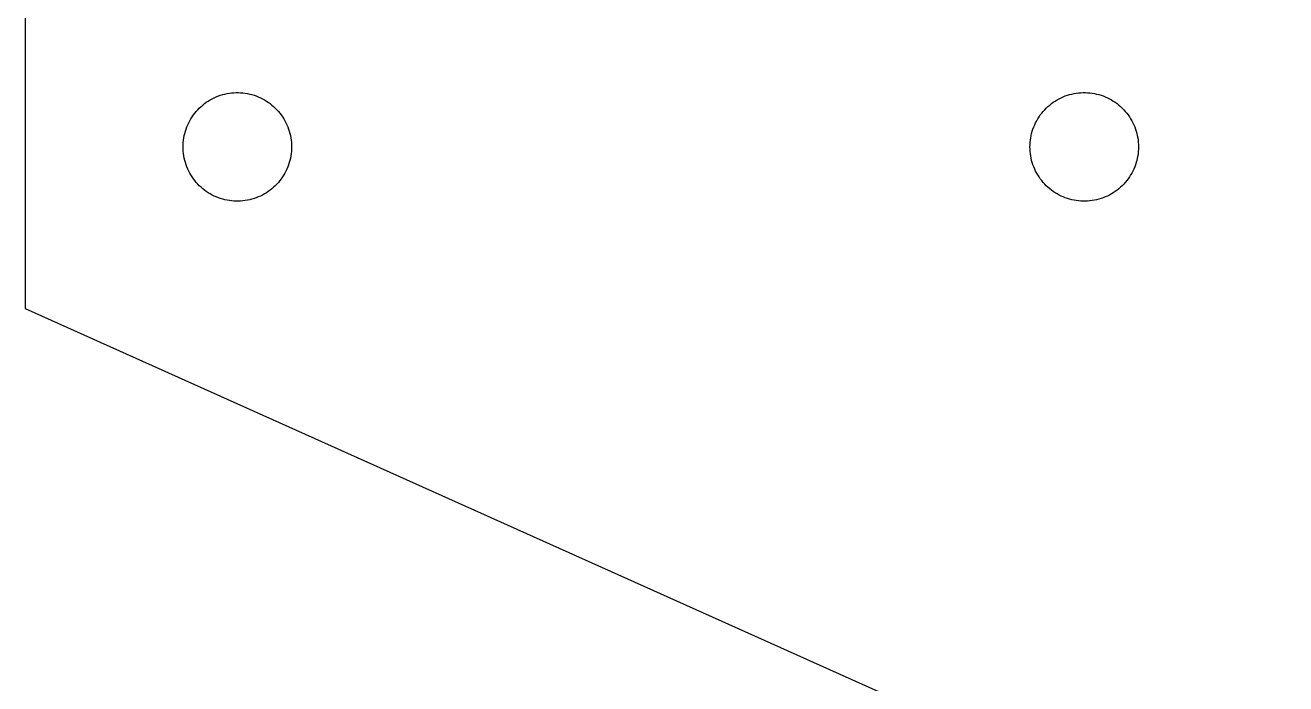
# Model space of a CAD drawing. Header units: metres. Extents: x -7.5 to 7.5, y -4.4 to 4.4.
# Drawn here: x -7.5 to -5.625, y -2.058 to -1.079 of the extents above; entities that cross this region are included whole.
import ezdxf

# ---------------------------------------------------------------- set-up
doc = ezdxf.new("R2010")
doc.units = ezdxf.units.M

msp = doc.modelspace()

# ---------------------------------------------------------------- linework, layer by layer
for p, q in [((-7.5005, 1.5), (-7.5005, -1.5)), ((-7.2067, -1.1821), (-7.2035, -1.1813)), ((-7.2035, -1.1813), (-7.2001, -1.1806)), ((-7.2001, -1.1806), (-7.1968, -1.18)), ((-7.1968, -1.18), (-7.1935, -1.1796)), ((-7.1935, -1.1796), (-7.1901, -1.1793)), ((-7.1901, -1.1793), (-7.1867, -1.1791)), ((-7.1867, -1.1791), (-7.1833, -1.1791)), ((-7.1833, -1.1791), (-7.18, -1.1793)), ((-7.18, -1.1793), (-7.1766, -1.1796)), ((-7.1766, -1.1796), (-7.1733, -1.18)), ((-7.1733, -1.18), (-7.1699, -1.1806)), ((-7.1699, -1.1806), (-7.1666, -1.1813)), ((-7.1666, -1.1813), (-7.1633, -1.1821)), ((-5.9469, -1.1821), (-5.9436, -1.1813)), ((-5.9436, -1.1813), (-5.9403, -1.1806)), ((-5.9403, -1.1806), (-5.937, -1.18)), ((-5.937, -1.18), (-5.9336, -1.1796)), ((-5.9336, -1.1796), (-5.9303, -1.1793)), ((-5.9303, -1.1793), (-5.9269, -1.1791)), ((-5.9269, -1.1791), (-5.9235, -1.1791)), ((-5.9235, -1.1791), (-5.9201, -1.1793)), ((-5.9201, -1.1793), (-5.9168, -1.1796)), ((-5.9168, -1.1796), (-5.9134, -1.18)), ((-5.9134, -1.18), (-5.9101, -1.1806)), ((-5.9101, -1.1806), (-5.9067, -1.1813)), ((-5.9067, -1.1813), (-5.9035, -1.1821)), ((-7.2415, -1.2022), (-7.239, -1.1999)), ((-7.239, -1.1999), (-7.2365, -1.1977)), ((-7.2365, -1.1977), (-7.2338, -1.1955)), ((-7.2338, -1.1955), (-7.2311, -1.1936)), ((-7.2311, -1.1936), (-7.2283, -1.1917)), ((-7.2283, -1.1917), (-7.2254, -1.1899)), ((-7.2254, -1.1899), (-7.2224, -1.1883)), ((-7.2224, -1.1883), (-7.2194, -1.1868)), ((-7.2194, -1.1868), (-7.2163, -1.1854)), ((-7.2163, -1.1854), (-7.2132, -1.1842)), ((-7.2132, -1.1842), (-7.21, -1.1831)), ((-7.21, -1.1831), (-7.2067, -1.1821)), ((-7.1633, -1.1821), (-7.1601, -1.1831)), ((-7.1601, -1.1831), (-7.1569, -1.1842)), ((-7.1569, -1.1842), (-7.1538, -1.1854)), ((-7.1538, -1.1854), (-7.1507, -1.1868)), ((-7.1507, -1.1868), (-7.1476, -1.1883)), ((-7.1476, -1.1883), (-7.1447, -1.1899)), ((-7.1447, -1.1899), (-7.1418, -1.1917)), ((-7.1418, -1.1917), (-7.139, -1.1936)), ((-7.139, -1.1936), (-7.1362, -1.1955)), ((-7.1362, -1.1955), (-7.1336, -1.1977)), ((-7.1336, -1.1977), (-7.131, -1.1999)), ((-7.131, -1.1999), (-7.1286, -1.2022)), ((-5.9817, -1.2022), (-5.9792, -1.1999)), ((-5.9792, -1.1999), (-5.9766, -1.1977)), ((-5.9766, -1.1977), (-5.974, -1.1955)), ((-5.974, -1.1955), (-5.9713, -1.1936)), ((-5.9713, -1.1936), (-5.9684, -1.1917)), ((-5.9684, -1.1917), (-5.9656, -1.1899)), ((-5.9656, -1.1899), (-5.9626, -1.1883)), ((-5.9626, -1.1883), (-5.9596, -1.1868)), ((-5.9596, -1.1868), (-5.9565, -1.1854)), ((-5.9565, -1.1854), (-5.9533, -1.1842)), ((-5.9533, -1.1842), (-5.9501, -1.1831)), ((-5.9501, -1.1831), (-5.9469, -1.1821)), ((-5.9035, -1.1821), (-5.9002, -1.1831)), ((-5.9002, -1.1831), (-5.8971, -1.1842)), ((-5.8971, -1.1842), (-5.8939, -1.1854)), ((-5.8939, -1.1854), (-5.8908, -1.1868)), ((-5.8908, -1.1868), (-5.8878, -1.1883)), ((-5.8878, -1.1883), (-5.8848, -1.1899)), ((-5.8848, -1.1899), (-5.8819, -1.1917)), ((-5.8819, -1.1917), (-5.8791, -1.1936)), ((-5.8791, -1.1936), (-5.8764, -1.1955)), ((-5.8764, -1.1955), (-5.8738, -1.1977)), ((-5.8738, -1.1977), (-5.8712, -1.1999)), ((-5.8712, -1.1999), (-5.8687, -1.2022)), ((-7.2557, -1.2209), (-7.2541, -1.218)), ((-7.2541, -1.218), (-7.2523, -1.2152)), ((-7.2523, -1.2152), (-7.2503, -1.2124)), ((-7.2503, -1.2124), (-7.2483, -1.2097)), ((-7.2483, -1.2097), (-7.2461, -1.2071)), ((-7.2461, -1.2071), (-7.2439, -1.2046)), ((-7.2439, -1.2046), (-7.2415, -1.2022)), ((-7.1286, -1.2022), (-7.1262, -1.2046)), ((-7.1262, -1.2046), (-7.1239, -1.2071)), ((-7.1239, -1.2071), (-7.1218, -1.2097)), ((-7.1218, -1.2097), (-7.1197, -1.2124)), ((-7.1197, -1.2124), (-7.1178, -1.2152)), ((-7.1178, -1.2152), (-7.116, -1.218)), ((-7.116, -1.218), (-7.1143, -1.2209)), ((-5.9959, -1.2209), (-5.9942, -1.218)), ((-5.9942, -1.218), (-5.9924, -1.2152)), ((-5.9924, -1.2152), (-5.9905, -1.2124)), ((-5.9905, -1.2124), (-5.9884, -1.2097)), ((-5.9884, -1.2097), (-5.9863, -1.2071)), ((-5.9863, -1.2071), (-5.984, -1.2046)), ((-5.984, -1.2046), (-5.9817, -1.2022)), ((-5.8687, -1.2022), (-5.8663, -1.2046)), ((-5.8663, -1.2046), (-5.8641, -1.2071)), ((-5.8641, -1.2071), (-5.8619, -1.2097)), ((-5.8619, -1.2097), (-5.8599, -1.2124)), ((-5.8599, -1.2124), (-5.858, -1.2152)), ((-5.858, -1.2152), (-5.8562, -1.218)), ((-5.8562, -1.218), (-5.8545, -1.2209)), ((-7.2632, -1.2398), (-7.2623, -1.2365)), ((-7.2623, -1.2365), (-7.2613, -1.2333)), ((-7.2613, -1.2333), (-7.2601, -1.2301)), ((-7.2601, -1.2301), (-7.2588, -1.227)), ((-7.2588, -1.227), (-7.2573, -1.224)), ((-7.2573, -1.224), (-7.2557, -1.2209)), ((-7.1143, -1.2209), (-7.1128, -1.224)), ((-7.1128, -1.224), (-7.1113, -1.227)), ((-7.1113, -1.227), (-7.11, -1.2301)), ((-7.11, -1.2301), (-7.1088, -1.2333)), ((-7.1088, -1.2333), (-7.1078, -1.2365)), ((-7.1078, -1.2365), (-7.1069, -1.2398)), ((-6.0034, -1.2398), (-6.0025, -1.2365)), ((-6.0025, -1.2365), (-6.0014, -1.2333)), ((-6.0014, -1.2333), (-6.0002, -1.2301)), ((-6.0002, -1.2301), (-5.9989, -1.227)), ((-5.9989, -1.227), (-5.9975, -1.224)), ((-5.9975, -1.224), (-5.9959, -1.2209)), ((-5.8545, -1.2209), (-5.8529, -1.224)), ((-5.8529, -1.224), (-5.8515, -1.227)), ((-5.8515, -1.227), (-5.8501, -1.2301)), ((-5.8501, -1.2301), (-5.849, -1.2333)), ((-5.849, -1.2333), (-5.8479, -1.2365)), ((-5.8479, -1.2365), (-5.847, -1.2398)), ((-7.2657, -1.2565), (-7.2655, -1.2531)), ((-7.2655, -1.2531), (-7.2651, -1.2497)), ((-7.2651, -1.2497), (-7.2646, -1.2464)), ((-7.2646, -1.2464), (-7.264, -1.2431)), ((-7.264, -1.2431), (-7.2632, -1.2398)), ((-7.1069, -1.2398), (-7.1061, -1.2431)), ((-7.1061, -1.2431), (-7.1055, -1.2464)), ((-7.1055, -1.2464), (-7.105, -1.2497)), ((-7.105, -1.2497), (-7.1046, -1.2531)), ((-7.1046, -1.2531), (-7.1044, -1.2565)), ((-6.0058, -1.2565), (-6.0056, -1.2531)), ((-6.0056, -1.2531), (-6.0053, -1.2497)), ((-6.0053, -1.2497), (-6.0048, -1.2464)), ((-6.0048, -1.2464), (-6.0041, -1.2431)), ((-6.0041, -1.2431), (-6.0034, -1.2398)), ((-5.847, -1.2398), (-5.8462, -1.2431)), ((-5.8462, -1.2431), (-5.8456, -1.2464)), ((-5.8456, -1.2464), (-5.8451, -1.2497)), ((-5.8451, -1.2497), (-5.8448, -1.2531)), ((-5.8448, -1.2531), (-5.8446, -1.2565)), ((-7.2657, -1.2598), (-7.2657, -1.2565)), ((-7.2657, -1.2632), (-7.2657, -1.2598)), ((-7.2655, -1.2666), (-7.2657, -1.2632)), ((-7.2651, -1.2699), (-7.2655, -1.2666)), ((-7.2646, -1.2733), (-7.2651, -1.2699)), ((-7.264, -1.2766), (-7.2646, -1.2733)), ((-7.1055, -1.2733), (-7.1061, -1.2766)), ((-7.105, -1.2699), (-7.1055, -1.2733)), ((-7.1046, -1.2666), (-7.105, -1.2699)), ((-7.1044, -1.2632), (-7.1046, -1.2666)), ((-7.1044, -1.2565), (-7.1043, -1.2598)), ((-7.1043, -1.2598), (-7.1044, -1.2632)), ((-6.0059, -1.2598), (-6.0058, -1.2565)), ((-6.0058, -1.2632), (-6.0059, -1.2598)), ((-6.0056, -1.2666), (-6.0058, -1.2632)), ((-6.0053, -1.2699), (-6.0056, -1.2666)), ((-6.0048, -1.2733), (-6.0053, -1.2699)), ((-6.0041, -1.2766), (-6.0048, -1.2733)), ((-5.8456, -1.2733), (-5.8462, -1.2766)), ((-5.8451, -1.2699), (-5.8456, -1.2733)), ((-5.8448, -1.2666), (-5.8451, -1.2699)), ((-5.8446, -1.2632), (-5.8448, -1.2666)), ((-5.8446, -1.2565), (-5.8445, -1.2598)), ((-5.8445, -1.2598), (-5.8446, -1.2632)), ((-7.2632, -1.2799), (-7.264, -1.2766)), ((-7.2623, -1.2832), (-7.2632, -1.2799)), ((-7.2613, -1.2864), (-7.2623, -1.2832)), ((-7.2601, -1.2895), (-7.2613, -1.2864)), ((-7.2588, -1.2927), (-7.2601, -1.2895)), ((-7.2573, -1.2957), (-7.2588, -1.2927)), ((-7.1113, -1.2927), (-7.1128, -1.2957)), ((-7.11, -1.2895), (-7.1113, -1.2927)), ((-7.1088, -1.2864), (-7.11, -1.2895)), ((-7.1078, -1.2832), (-7.1088, -1.2864)), ((-7.1069, -1.2799), (-7.1078, -1.2832)), ((-7.1061, -1.2766), (-7.1069, -1.2799)), ((-6.0034, -1.2799), (-6.0041, -1.2766)), ((-6.0025, -1.2832), (-6.0034, -1.2799)), ((-6.0014, -1.2864), (-6.0025, -1.2832)), ((-6.0002, -1.2895), (-6.0014, -1.2864)), ((-5.9989, -1.2927), (-6.0002, -1.2895)), ((-5.9975, -1.2957), (-5.9989, -1.2927)), ((-5.8515, -1.2927), (-5.8529, -1.2957)), ((-5.8501, -1.2895), (-5.8515, -1.2927)), ((-5.849, -1.2864), (-5.8501, -1.2895)), ((-5.8479, -1.2832), (-5.849, -1.2864)), ((-5.847, -1.2799), (-5.8479, -1.2832)), ((-5.8462, -1.2766), (-5.847, -1.2799)), ((-7.2557, -1.2987), (-7.2573, -1.2957)), ((-7.2541, -1.3016), (-7.2557, -1.2987)), ((-7.2523, -1.3045), (-7.2541, -1.3016)), ((-7.2503, -1.3073), (-7.2523, -1.3045)), ((-7.2483, -1.31), (-7.2503, -1.3073)), ((-7.2461, -1.3126), (-7.2483, -1.31)), ((-7.2439, -1.3151), (-7.2461, -1.3126)), ((-7.1239, -1.3126), (-7.1262, -1.3151)), ((-7.1218, -1.31), (-7.1239, -1.3126)), ((-7.1197, -1.3073), (-7.1218, -1.31)), ((-7.1178, -1.3045), (-7.1197, -1.3073)), ((-7.116, -1.3016), (-7.1178, -1.3045)), ((-7.1143, -1.2987), (-7.116, -1.3016)), ((-7.1128, -1.2957), (-7.1143, -1.2987)), ((-5.9959, -1.2987), (-5.9975, -1.2957)), ((-5.9942, -1.3016), (-5.9959, -1.2987)), ((-5.9924, -1.3045), (-5.9942, -1.3016)), ((-5.9905, -1.3073), (-5.9924, -1.3045)), ((-5.9884, -1.31), (-5.9905, -1.3073)), ((-5.9863, -1.3126), (-5.9884, -1.31)), ((-5.984, -1.3151), (-5.9863, -1.3126)), ((-5.8641, -1.3126), (-5.8663, -1.3151)), ((-5.8619, -1.31), (-5.8641, -1.3126)), ((-5.8599, -1.3073), (-5.8619, -1.31)), ((-5.858, -1.3045), (-5.8599, -1.3073)), ((-5.8562, -1.3016), (-5.858, -1.3045)), ((-5.8545, -1.2987), (-5.8562, -1.3016)), ((-5.8529, -1.2957), (-5.8545, -1.2987)), ((-7.2415, -1.3175), (-7.2439, -1.3151)), ((-7.239, -1.3198), (-7.2415, -1.3175)), ((-7.2365, -1.322), (-7.239, -1.3198)), ((-7.2338, -1.3241), (-7.2365, -1.322)), ((-7.2311, -1.3261), (-7.2338, -1.3241)), ((-7.2283, -1.328), (-7.2311, -1.3261)), ((-7.2254, -1.3297), (-7.2283, -1.328)), ((-7.2224, -1.3314), (-7.2254, -1.3297)), ((-7.1447, -1.3297), (-7.1476, -1.3314)), ((-7.1418, -1.328), (-7.1447, -1.3297)), ((-7.139, -1.3261), (-7.1418, -1.328)), ((-7.1362, -1.3241), (-7.139, -1.3261)), ((-7.1336, -1.322), (-7.1362, -1.3241)), ((-7.131, -1.3198), (-7.1336, -1.322)), ((-7.1286, -1.3175), (-7.131, -1.3198)), ((-7.1262, -1.3151), (-7.1286, -1.3175)), ((-5.9817, -1.3175), (-5.984, -1.3151)), ((-5.9792, -1.3198), (-5.9817, -1.3175)), ((-5.9766, -1.322), (-5.9792, -1.3198)), ((-5.974, -1.3241), (-5.9766, -1.322)), ((-5.9713, -1.3261), (-5.974, -1.3241)), ((-5.9684, -1.328), (-5.9713, -1.3261)), ((-5.9656, -1.3297), (-5.9684, -1.328)), ((-5.9626, -1.3314), (-5.9656, -1.3297)), ((-5.8848, -1.3297), (-5.8878, -1.3314)), ((-5.8819, -1.328), (-5.8848, -1.3297)), ((-5.8791, -1.3261), (-5.8819, -1.328)), ((-5.8764, -1.3241), (-5.8791, -1.3261)), ((-5.8738, -1.322), (-5.8764, -1.3241)), ((-5.8712, -1.3198), (-5.8738, -1.322)), ((-5.8687, -1.3175), (-5.8712, -1.3198)), ((-5.8663, -1.3151), (-5.8687, -1.3175)), ((-7.2194, -1.3329), (-7.2224, -1.3314)), ((-7.2163, -1.3342), (-7.2194, -1.3329)), ((-7.2132, -1.3355), (-7.2163, -1.3342)), ((-7.21, -1.3366), (-7.2132, -1.3355)), ((-7.2067, -1.3376), (-7.21, -1.3366)), ((-7.2035, -1.3384), (-7.2067, -1.3376)), ((-7.2001, -1.3391), (-7.2035, -1.3384)), ((-7.1968, -1.3397), (-7.2001, -1.3391)), ((-7.1935, -1.3401), (-7.1968, -1.3397)), ((-7.1901, -1.3404), (-7.1935, -1.3401)), ((-7.1867, -1.3405), (-7.1901, -1.3404)), ((-7.1833, -1.3405), (-7.1867, -1.3405)), ((-7.18, -1.3404), (-7.1833, -1.3405)), ((-7.1766, -1.3401), (-7.18, -1.3404)), ((-7.1733, -1.3397), (-7.1766, -1.3401)), ((-7.1699, -1.3391), (-7.1733, -1.3397)), ((-7.1666, -1.3384), (-7.1699, -1.3391)), ((-7.1633, -1.3376), (-7.1666, -1.3384)), ((-7.1601, -1.3366), (-7.1633, -1.3376)), ((-7.1569, -1.3355), (-7.1601, -1.3366)), ((-7.1538, -1.3342), (-7.1569, -1.3355)), ((-7.1507, -1.3329), (-7.1538, -1.3342)), ((-7.1476, -1.3314), (-7.1507, -1.3329)), ((-5.9596, -1.3329), (-5.9626, -1.3314)), ((-5.9565, -1.3342), (-5.9596, -1.3329)), ((-5.9533, -1.3355), (-5.9565, -1.3342)), ((-5.9501, -1.3366), (-5.9533, -1.3355)), ((-5.9469, -1.3376), (-5.9501, -1.3366)), ((-5.9436, -1.3384), (-5.9469, -1.3376)), ((-5.9403, -1.3391), (-5.9436, -1.3384)), ((-5.937, -1.3397), (-5.9403, -1.3391)), ((-5.9336, -1.3401), (-5.937, -1.3397)), ((-5.9303, -1.3404), (-5.9336, -1.3401)), ((-5.9269, -1.3405), (-5.9303, -1.3404)), ((-5.9235, -1.3405), (-5.9269, -1.3405)), ((-5.9201, -1.3404), (-5.9235, -1.3405)), ((-5.9168, -1.3401), (-5.9201, -1.3404)), ((-5.9134, -1.3397), (-5.9168, -1.3401)), ((-5.9101, -1.3391), (-5.9134, -1.3397)), ((-5.9067, -1.3384), (-5.9101, -1.3391)), ((-5.9035, -1.3376), (-5.9067, -1.3384)), ((-5.9002, -1.3366), (-5.9035, -1.3376)), ((-5.8971, -1.3355), (-5.9002, -1.3366)), ((-5.8939, -1.3342), (-5.8971, -1.3355)), ((-5.8908, -1.3329), (-5.8939, -1.3342)), ((-5.8878, -1.3314), (-5.8908, -1.3329)), ((-7.5005, -1.5), (-1.8892, -4.0147))]:
    msp.add_line(p, q)

doc.saveas('drawing.dxf')
